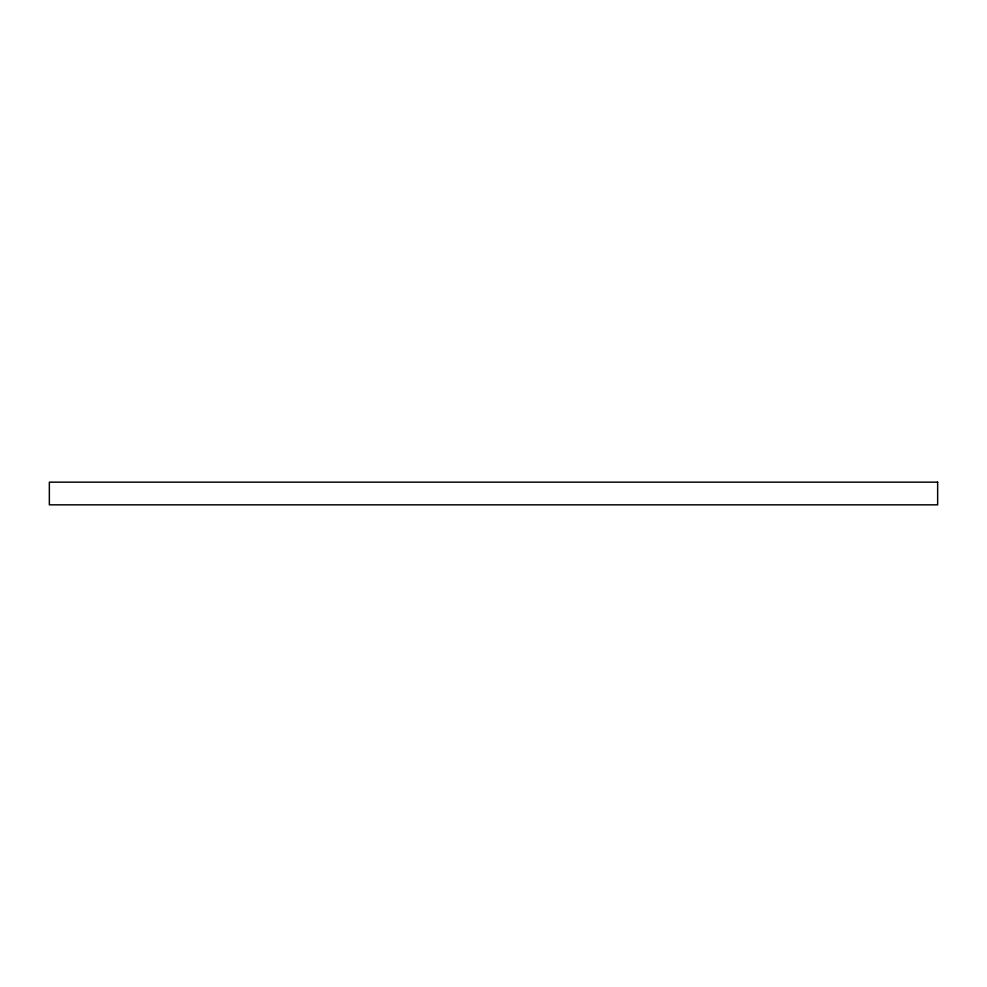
<?xml version="1.0" encoding="UTF-8"?>
<svg xmlns="http://www.w3.org/2000/svg" width="987" height="987" viewBox="0 0 987 987"><rect width="100%" height="100%" fill="white"/><g stroke="black" fill="none" stroke-linecap="round" stroke-linejoin="round"><path stroke-width="1.48" d="M937.65 482.162L49.35 482.162L49.35 504.838L937.65 504.838L937.65 482.162"/></g></svg>
